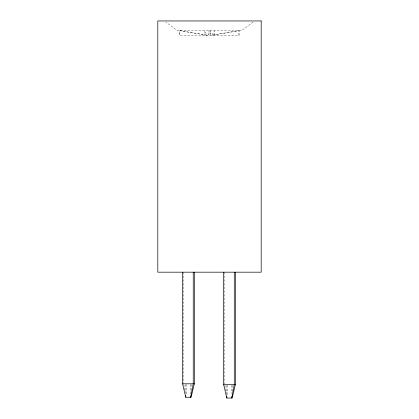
<?xml version="1.0" encoding="UTF-8"?>
<svg xmlns="http://www.w3.org/2000/svg" width="419" height="419" viewBox="0 0 419 419"><rect width="100%" height="100%" fill="white"/><g stroke="black" fill="none" stroke-linecap="round" stroke-linejoin="round"><path stroke-width="0.31" stroke-dasharray="2.1 1.57" d="M253.076 22.118L241.585 30.687L177.415 30.687L165.924 22.118M183.779 384.448L185.271 392.142M224.862 385.244L226.333 392.928M238.584 35.243L238.584 30.687L211.674 35.243L208.971 30.687L208.971 35.243M232.189 385.244L232.189 391.006M231.702 385.244L231.702 393.567M227.318 385.244L227.318 395.489M226.831 385.244L226.831 394.85M224.736 272.182L224.736 383.951M214.685 35.243L214.685 30.687L211.935 35.243L239.28 30.687L239.28 35.243L179.683 35.243L179.683 30.687L207.101 35.243L204.346 30.687L204.346 35.243M210.595 35.243L210.595 30.687L207.777 35.243L179.788 30.687L179.788 35.243M191.116 384.448L191.116 391.503M190.629 384.448L190.629 394.07M186.261 384.448L186.261 394.708M185.774 384.448L185.774 393.425M183.653 272.182L183.653 383.155"/><path stroke-width="0.63" d="M235.347 272.182L235.347 384.6L232.189 398.05L226.831 398.05L223.673 384.6L223.673 272.182M194.306 272.182L194.306 383.804L191.116 397.275L185.774 397.275L182.584 383.804L182.584 272.182M182.584 383.804L194.306 383.804M223.673 384.6L235.347 384.6M234.279 272.182L234.279 384.6L231.702 398.05L231.702 396.767M226.831 396.128L226.831 398.05M193.238 272.182L193.238 383.804L190.629 397.275L190.629 395.992M185.774 395.347L185.774 397.275M261.189 20.95L157.811 20.95L157.811 272.182L261.189 272.182L261.189 20.95"/></g></svg>
